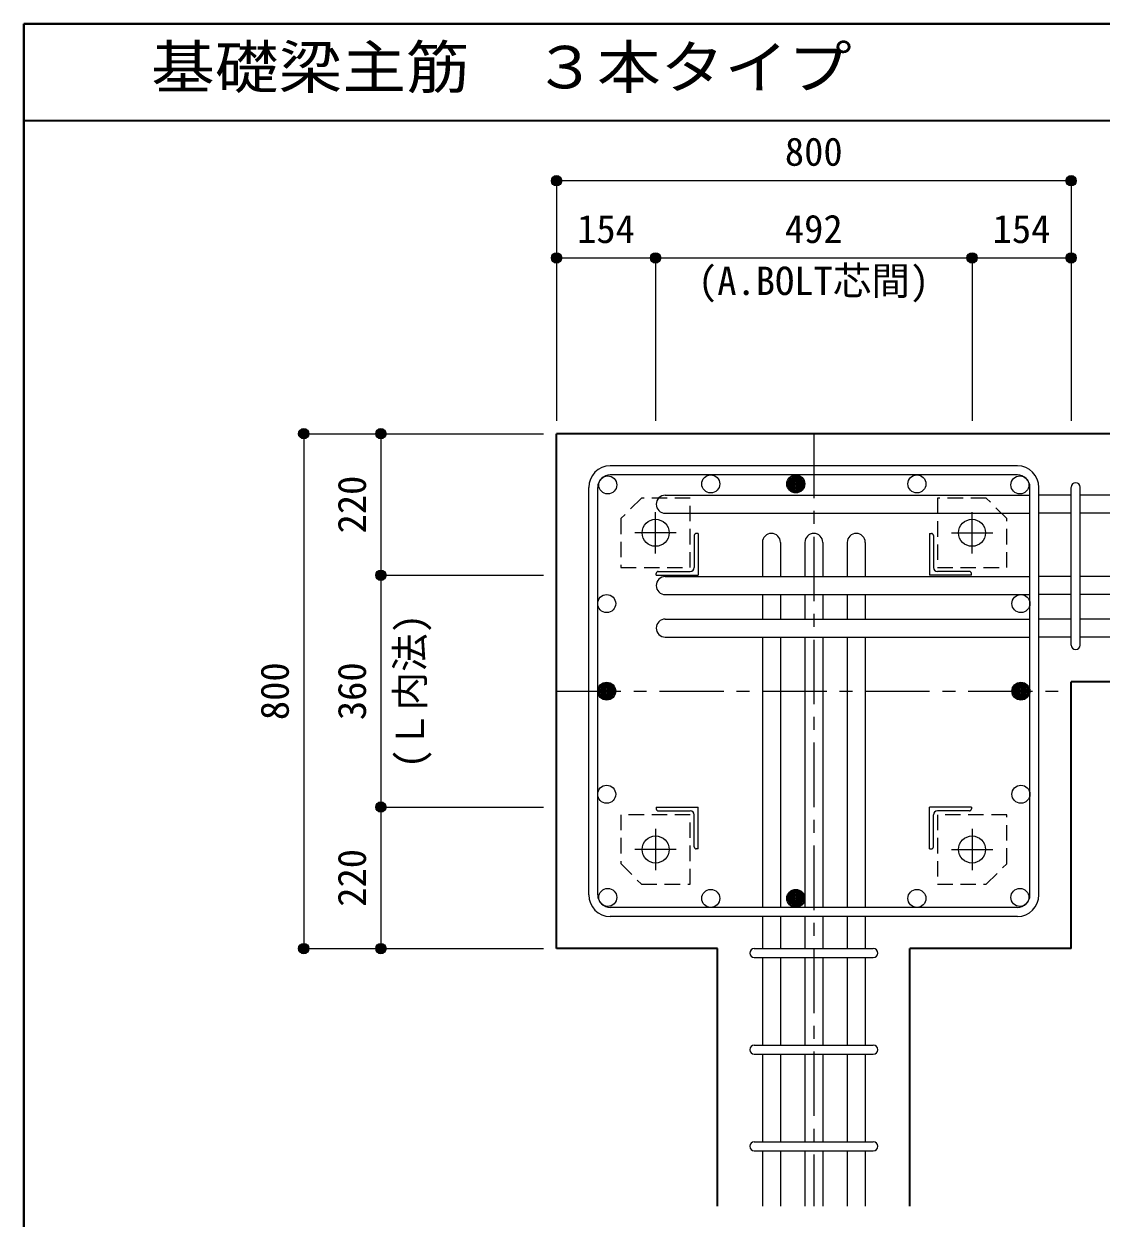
# Model space of a CAD drawing. Units: millimetres at full size, sheet at 1:20. Extents: x -3982 to 3969, y -2797 to 2801.
# Drawn here: x -3982 to -2307, y 945 to 2801 of the extents above; entities that cross this region are included whole.
import ezdxf
from ezdxf.enums import TextEntityAlignment as Align

# ---------------------------------------------------------------- set-up
doc = ezdxf.new("R2010")
doc.units = ezdxf.units.MM
doc.header["$LTSCALE"] = 20
doc.header["$PDMODE"] = 32
doc.header["$PDSIZE"] = 12
doc.linetypes.add('CHAIN1', pattern=[8, 5, -1, 1, -1])
doc.linetypes.add('DASHED1', pattern=[1.8, 1.2, -0.6])
for name, color, linetype, lineweight in [('6-1_躯体線', 2, 'Continuous', 35), ('6-2_A.Bolt_', 4, 'Continuous', 9), ('6-3_柱型主筋', 4, 'Continuous', 9), ('6-4_フープ', 7, 'Continuous', 18), ('6-5_梁主筋', 7, 'Continuous', 18), ('6-6_S.T.P.', 7, 'Continuous', 18), ('6-7_文字', 7, 'Continuous', 18), ('6-9', 4, 'DASHED1', 9), ('6-D_寸法', 4, 'Continuous', 9), ('F-0_枠', 6, 'Continuous', 40)]:
    doc.layers.add(name, color=color, linetype=linetype, lineweight=lineweight)
doc.styles.add('ＭＳ ゴシック', font='')
doc.styles.get('ＭＳ ゴシック').set_extended_font_data('MS Gothic')

msp = doc.modelspace()

# ---------------------------------------------------------------- linework, layer by layer
at = {"layer": '6-1_躯体線'}
for p, q in [((-3153.87, 1364.12), (-3153.87, 2164.12)), ((-1953.87, 2164.12), (-3153.87, 2164.12)), ((-2353.87, 1364.12), (-2353.87, 1778.62)), ((-1953.87, 1778.62), (-2353.87, 1778.62)), ((-2903.37, 1364.12), (-3153.87, 1364.12)), ((-2903.37, 964.12), (-2903.37, 1364.12)), ((-2604.37, 964.12), (-2604.37, 1364.12)), ((-2353.87, 1364.12), (-2604.37, 1364.12))]:
    msp.add_line(p, q, dxfattribs=at)
at = {"layer": '6-2_A.Bolt_', "linetype": 'CHAIN1'}
for p, q in [((-2999.87, 1977.92), (-2999.87, 2042.42)), ((-2507.87, 1977.92), (-2507.87, 2042.42)), ((-2967.67, 2010.12), (-3032.17, 2010.12)), ((-2540.07, 2010.12), (-2475.57, 2010.12)), ((-2999.87, 1550.32), (-2999.87, 1485.82)), ((-2507.87, 1550.32), (-2507.87, 1485.82)), ((-2967.67, 1518.13), (-3032.17, 1518.13)), ((-2540.07, 1518.12), (-2475.57, 1518.12))]:
    msp.add_line(p, q, dxfattribs=at)
at = {"layer": '6-2_A.Bolt_'}
for p, q in [((-2939.87, 2006.12), (-2939.87, 1956.12)), ((-2933.87, 2009.13), (-2936.87, 2009.13)), ((-2933.87, 2009.13), (-2933.87, 1944.13)), ((-2573.87, 2009.12), (-2573.87, 1944.12)), ((-2573.87, 2009.12), (-2570.87, 2009.12)), ((-2567.87, 2006.12), (-2567.87, 1956.12)), ((-2995.87, 1950.12), (-2945.87, 1950.12)), ((-2511.87, 1950.12), (-2561.87, 1950.12)), ((-2998.87, 1944.13), (-2998.87, 1947.12)), ((-2998.87, 1944.13), (-2933.87, 1944.13)), ((-2508.87, 1944.12), (-2573.87, 1944.12)), ((-2508.87, 1944.12), (-2508.87, 1947.12)), ((-2998.87, 1584.13), (-2933.87, 1584.13)), ((-2998.87, 1584.13), (-2998.87, 1581.13)), ((-2995.87, 1578.13), (-2945.87, 1578.13)), ((-2933.87, 1519.13), (-2933.87, 1584.13)), ((-2508.87, 1584.12), (-2573.87, 1584.12)), ((-2573.87, 1519.12), (-2573.87, 1584.12)), ((-2511.87, 1578.12), (-2561.87, 1578.12)), ((-2508.87, 1584.12), (-2508.87, 1581.12)), ((-2939.87, 1522.12), (-2939.87, 1572.12)), ((-2567.87, 1522.12), (-2567.87, 1572.12)), ((-2933.87, 1519.13), (-2936.87, 1519.13)), ((-2573.87, 1519.12), (-2570.87, 1519.12))]:
    msp.add_line(p, q, dxfattribs=at)
at = {"layer": '6-2_A.Bolt_', "color": 3, "lineweight": 25}
for centre in [(-2999.87, 2010.12), (-2507.87, 2010.12), (-2999.87, 1518.13), (-2507.87, 1518.12)]:
    msp.add_circle(centre, 21, dxfattribs=at)
at = {"layer": '6-2_A.Bolt_'}
for centre, radius, start, end in [((-2936.87, 2006.12), 3, 90, 180), ((-2570.87, 2006.12), 3, 0, 90), ((-2995.87, 1947.12), 3, 90, 180), ((-2945.87, 1956.12), 6, 270, 0), ((-2561.87, 1956.12), 6, 180, 270), ((-2511.87, 1947.12), 3, 0, 90), ((-2995.87, 1581.13), 3, 180, 270), ((-2945.87, 1572.12), 6, 0, 90), ((-2561.87, 1572.12), 6, 90, 180), ((-2511.87, 1581.12), 3, 270, 0), ((-2936.87, 1522.12), 3, 180, 270), ((-2570.87, 1522.12), 3, 270, 0)]:
    msp.add_arc(centre, radius, start, end, dxfattribs=at)
at = {"layer": '6-3_柱型主筋', "color": 3, "lineweight": 25}
for centre in [(-3074.26, 2084.51), (-2914.06, 2086.12), (-2593.67, 2086.12), (-2433.48, 2084.51), (-3075.87, 1900.12), (-2431.87, 1900.12), (-3075.87, 1603.93), (-2431.87, 1603.93), (-3074.26, 1443.74), (-2914.06, 1442.12), (-2593.67, 1442.12), (-2433.48, 1443.74)]:
    msp.add_circle(centre, 14, dxfattribs=at)
at = {"layer": '6-3_柱型主筋'}
for centre, radius in [((-2781.87, 2086.12), 14), ((-2781.87, 2086.12), 12.5), ((-2781.87, 2086.12), 11), ((-2781.87, 2086.12), 9.5), ((-2781.87, 2086.12), 8), ((-2781.87, 2086.12), 6.5), ((-2781.87, 2086.12), 5), ((-2781.87, 2086.12), 3.5), ((-2781.87, 2086.12), 2), ((-2781.87, 2086.12), 0.5), ((-3075.87, 1764.12), 14), ((-3075.87, 1764.12), 12.5), ((-3075.87, 1764.12), 11), ((-3075.87, 1764.12), 9.5), ((-3075.87, 1764.12), 8), ((-3075.87, 1764.12), 6.5), ((-3075.87, 1764.12), 5), ((-3075.87, 1764.12), 3.5), ((-3075.87, 1764.12), 2), ((-3075.87, 1764.12), 0.5), ((-2431.87, 1764.12), 14), ((-2431.87, 1764.12), 12.5), ((-2431.87, 1764.12), 11), ((-2431.87, 1764.12), 9.5), ((-2431.87, 1764.12), 8), ((-2431.87, 1764.12), 6.5), ((-2431.87, 1764.12), 5), ((-2431.87, 1764.12), 3.5), ((-2431.87, 1764.12), 2), ((-2431.87, 1764.12), 0.5), ((-2781.87, 1442.12), 14), ((-2781.87, 1442.12), 12.5), ((-2781.87, 1442.12), 11), ((-2781.87, 1442.12), 9.5), ((-2781.87, 1442.12), 8), ((-2781.87, 1442.12), 6.5), ((-2781.87, 1442.12), 5), ((-2781.87, 1442.12), 3.5), ((-2781.87, 1442.12), 2), ((-2781.87, 1442.12), 0.5)]:
    msp.add_circle(centre, radius, dxfattribs=at)
at = {"layer": '6-4_フープ'}
for p, q in [((-2437.37, 2114.12), (-3070.37, 2114.12)), ((-2437.37, 2100.12), (-3070.37, 2100.12)), ((-3103.87, 1447.62), (-3103.87, 2080.62)), ((-3089.87, 1447.62), (-3089.87, 2080.62)), ((-2417.87, 1447.62), (-2417.87, 2080.62)), ((-2403.87, 1447.62), (-2403.87, 2080.62)), ((-2437.37, 1428.12), (-3070.37, 1428.12)), ((-2437.37, 1414.12), (-3070.37, 1414.12))]:
    msp.add_line(p, q, dxfattribs=at)
for centre, radius, start, end in [((-3070.37, 2080.62), 33.5, 90, 180), ((-3070.37, 2080.62), 19.5, 90, 180), ((-2437.37, 2080.62), 33.5, 0, 90), ((-2437.37, 2080.62), 19.5, 0, 90), ((-3070.37, 1447.62), 33.5, 180, 270), ((-3070.37, 1447.62), 19.5, 180, 270), ((-2437.37, 1447.62), 33.5, 270, 0), ((-2437.37, 1447.62), 19.5, 270, 0)]:
    msp.add_arc(centre, radius, start, end, dxfattribs=at)
at = {"layer": '6-5_梁主筋'}
for p, q in [((-2984.87, 2068.51), (-2417.87, 2068.51)), ((-2353.87, 2068.51), (-2403.87, 2068.51)), ((-2203.87, 2068.51), (-2339.87, 2068.51)), ((-2984.87, 2040.51), (-2417.87, 2040.51)), ((-2353.87, 2040.51), (-2403.87, 2040.51)), ((-2203.87, 2040.51), (-2339.87, 2040.51)), ((-2833.87, 1995.13), (-2833.87, 1942.12)), ((-2805.87, 1995.13), (-2805.87, 1942.12)), ((-2767.87, 1995.13), (-2767.87, 1942.12)), ((-2739.87, 1995.13), (-2739.87, 1942.12)), ((-2701.87, 1995.13), (-2701.87, 1942.12)), ((-2673.87, 1995.13), (-2673.87, 1942.12)), ((-2984.87, 1942.12), (-2417.87, 1942.12)), ((-2353.87, 1942.12), (-2403.87, 1942.12)), ((-2203.87, 1942.12), (-2339.87, 1942.12)), ((-2984.87, 1914.12), (-2417.87, 1914.12)), ((-2833.87, 1914.12), (-2833.87, 1876.12)), ((-2805.87, 1914.12), (-2805.87, 1876.12)), ((-2767.87, 1914.12), (-2767.87, 1876.12)), ((-2739.87, 1914.12), (-2739.87, 1876.12)), ((-2701.87, 1914.12), (-2701.87, 1876.12)), ((-2673.87, 1914.12), (-2673.87, 1876.12)), ((-2353.87, 1914.12), (-2403.87, 1914.12)), ((-2203.87, 1914.12), (-2339.87, 1914.12)), ((-2984.87, 1876.12), (-2417.87, 1876.12)), ((-2353.87, 1876.12), (-2403.87, 1876.12)), ((-2203.87, 1876.12), (-2339.87, 1876.12)), ((-2984.87, 1848.12), (-2417.87, 1848.12)), ((-2833.87, 1848.12), (-2833.87, 1428.12)), ((-2805.87, 1848.12), (-2805.87, 1428.12)), ((-2767.87, 1848.12), (-2767.87, 1428.12)), ((-2739.87, 1848.12), (-2739.87, 1428.12)), ((-2701.87, 1848.12), (-2701.87, 1428.12)), ((-2673.87, 1848.12), (-2673.87, 1428.12)), ((-2353.87, 1848.12), (-2403.87, 1848.12)), ((-2203.87, 1848.12), (-2339.87, 1848.12)), ((-2833.87, 1414.12), (-2833.87, 1364.12)), ((-2805.87, 1414.12), (-2805.87, 1364.12)), ((-2767.87, 1414.12), (-2767.87, 1364.12)), ((-2739.87, 1414.12), (-2739.87, 1364.12)), ((-2701.87, 1414.12), (-2701.87, 1364.12)), ((-2673.87, 1414.12), (-2673.87, 1364.12)), ((-2833.87, 1350.12), (-2833.87, 1214.12)), ((-2805.87, 1350.12), (-2805.87, 1214.12)), ((-2767.87, 1350.12), (-2767.87, 1214.12)), ((-2739.87, 1350.12), (-2739.87, 1214.12)), ((-2701.87, 1350.12), (-2701.87, 1214.12)), ((-2673.87, 1350.12), (-2673.87, 1214.12)), ((-2833.87, 1200.12), (-2833.87, 1064.12)), ((-2805.87, 1200.12), (-2805.87, 1064.12)), ((-2767.87, 1200.12), (-2767.87, 1064.12)), ((-2739.87, 1200.12), (-2739.87, 1064.12)), ((-2701.87, 1200.12), (-2701.87, 1064.12)), ((-2673.87, 1200.12), (-2673.87, 1064.12)), ((-2833.87, 1050.12), (-2833.87, 964.12)), ((-2805.87, 1050.12), (-2805.87, 964.12)), ((-2767.87, 1050.12), (-2767.87, 964.12)), ((-2739.87, 1050.12), (-2739.87, 964.12)), ((-2701.87, 1050.12), (-2701.87, 964.12)), ((-2673.87, 1050.12), (-2673.87, 964.12))]:
    msp.add_line(p, q, dxfattribs=at)
for centre, start, end in [((-2984.87, 2054.51), 90, 180), ((-2984.87, 2054.51), 180, 270), ((-2819.87, 1995.13), 90, 180), ((-2819.87, 1995.13), 0, 90), ((-2753.87, 1995.13), 90, 180), ((-2753.87, 1995.13), 0, 90), ((-2687.87, 1995.13), 90, 180), ((-2687.87, 1995.13), 0, 90), ((-2984.87, 1928.12), 90, 180), ((-2984.87, 1928.12), 180, 270), ((-2984.87, 1862.12), 90, 180), ((-2984.87, 1862.12), 180, 270)]:
    msp.add_arc(centre, 14, start, end, dxfattribs=at)
at = {"layer": '6-6_S.T.P.'}
for p, q in [((-2353.87, 1835.62), (-2353.87, 2080.62)), ((-2353.87, 1835.62), (-2353.87, 2080.62)), ((-2353.87, 1835.62), (-2353.87, 2080.62)), ((-2353.87, 1835.62), (-2353.87, 2080.62)), ((-2339.87, 1835.62), (-2339.87, 2080.62)), ((-2339.87, 1835.62), (-2339.87, 2080.62)), ((-2339.87, 1835.62), (-2339.87, 2080.62)), ((-2339.87, 1835.62), (-2339.87, 2080.62)), ((-2846.37, 1364.12), (-2661.37, 1364.12)), ((-2846.37, 1350.12), (-2661.37, 1350.12)), ((-2846.37, 1214.12), (-2661.37, 1214.12)), ((-2846.37, 1200.12), (-2661.37, 1200.12)), ((-2846.37, 1064.12), (-2661.37, 1064.12)), ((-2846.37, 1050.12), (-2661.37, 1050.12))]:
    msp.add_line(p, q, dxfattribs=at)
for centre, start, end in [((-2346.87, 2081.01), 0, 180), ((-2346.87, 2081.01), 0, 180), ((-2346.87, 2081.01), 0, 180), ((-2346.87, 2081.01), 0, 180), ((-2346.87, 1835.62), 180, 0), ((-2346.87, 1835.62), 180, 0), ((-2346.87, 1835.62), 180, 0), ((-2346.87, 1835.62), 180, 0), ((-2846.37, 1357.12), 90, 270), ((-2846.37, 1357.12), 90, 270), ((-2846.37, 1357.12), 90, 270), ((-2846.37, 1357.12), 90, 270), ((-2661.37, 1357.12), 270, 90), ((-2661.37, 1357.12), 270, 90), ((-2661.37, 1357.12), 270, 90), ((-2661.37, 1357.12), 270, 90), ((-2846.37, 1207.12), 90, 270), ((-2661.37, 1207.12), 270, 90), ((-2846.37, 1057.12), 90, 270), ((-2661.37, 1057.12), 270, 90)]:
    msp.add_arc(centre, 7, start, end, dxfattribs=at)
at = {"layer": '6-9'}
for p, q in [((-2945.87, 1572.12), (-3053.87, 1572.12)), ((-2945.87, 1464.13), (-2945.87, 1572.12)), ((-2561.87, 1572.12), (-2561.87, 1464.12)), ((-2453.87, 1572.12), (-2561.87, 1572.12))]:
    msp.add_line(p, q, dxfattribs=at)
msp.add_lwpolyline([(-3053.87, 2032.12), (-3053.87, 1956.12), (-2945.87, 1956.12), (-2945.87, 2064.12), (-3021.87, 2064.12)], close=True, dxfattribs=at)
for points in [[(-2453.87, 1956.12), (-2453.87, 2032.12), (-2485.87, 2064.12), (-2561.87, 2064.12)], [(-2561.87, 2064.12), (-2561.87, 1956.12), (-2453.87, 1956.12)], [(-3053.87, 1572.12), (-3053.87, 1496.13), (-3021.87, 1464.13), (-2945.87, 1464.13)], [(-2561.87, 1464.12), (-2485.87, 1464.12), (-2453.87, 1496.12), (-2453.87, 1572.12)]]:
    msp.add_lwpolyline(points, dxfattribs=at)
at = {"layer": '6-D_寸法'}
for p, q in [((-2353.87, 2557.15), (-3153.87, 2557.15)), ((-2353.87, 2557.15), (-2353.87, 2437.15)), ((-3153.87, 2437.15), (-2999.87, 2437.15)), ((-2999.87, 2437.15), (-2999.87, 2184.12)), ((-2507.87, 2437.15), (-2507.87, 2184.12)), ((-2353.87, 2437.15), (-2353.87, 2184.12)), ((-3546.89, 2164.12), (-3426.89, 2164.12)), ((-3546.89, 2164.12), (-3546.89, 1364.12)), ((-3426.89, 2164.12), (-3173.87, 2164.12)), ((-3426.89, 2164.12), (-3426.89, 1944.13)), ((-3426.89, 1944.13), (-3173.87, 1944.13)), ((-3426.89, 1944.13), (-3426.89, 1584.13)), ((-3426.89, 1584.13), (-3173.87, 1584.13)), ((-3426.89, 1584.13), (-3426.89, 1364.12))]:
    msp.add_line(p, q, dxfattribs=at)
at = {"layer": '6-D_寸法', "linetype": 'CHAIN1'}
for p, q in [((-2753.87, 2164.12), (-2753.87, 964.12)), ((-3153.87, 1764.12), (-2353.87, 1764.12))]:
    msp.add_line(p, q, dxfattribs=at)
at = {"layer": '6-D_寸法'}
for points in [[(-3153.87, 2557.15), (-3153.87, 2437.15), (-3153.87, 2184.12)], [(-2999.87, 2437.15), (-2507.87, 2437.15), (-2353.87, 2437.15)], [(-3546.89, 1364.12), (-3426.89, 1364.12), (-3173.87, 1364.12)]]:
    msp.add_lwpolyline(points, dxfattribs=at)
for centre, radius in [((-3153.87, 2557.15), 8), ((-3153.87, 2557.15), 7.2), ((-3153.87, 2557.15), 6.4), ((-3153.87, 2557.15), 5.6), ((-3153.87, 2557.15), 4.8), ((-3153.87, 2557.15), 4), ((-3153.87, 2557.15), 3.2), ((-2353.87, 2557.15), 8), ((-2353.87, 2557.15), 7.2), ((-2353.87, 2557.15), 6.4), ((-2353.87, 2557.15), 5.6), ((-2353.87, 2557.15), 4.8), ((-2353.87, 2557.15), 4), ((-2353.87, 2557.15), 3.2), ((-3153.87, 2557.15), 2.4), ((-3153.87, 2557.15), 1.6), ((-3153.87, 2557.15), 0.8), ((-2353.87, 2557.15), 2.4), ((-2353.87, 2557.15), 1.6), ((-2353.87, 2557.15), 0.8), ((-3153.87, 2437.15), 8), ((-3153.87, 2437.15), 7.2), ((-3153.87, 2437.15), 6.4), ((-3153.87, 2437.15), 5.6), ((-3153.87, 2437.15), 4.8), ((-3153.87, 2437.15), 4), ((-3153.87, 2437.15), 3.2), ((-3153.87, 2437.15), 2.4), ((-3153.87, 2437.15), 1.6), ((-3153.87, 2437.15), 0.8), ((-2999.87, 2437.15), 8), ((-2999.87, 2437.15), 7.2), ((-2999.87, 2437.15), 6.4), ((-2999.87, 2437.15), 5.6), ((-2999.87, 2437.15), 4.8), ((-2999.87, 2437.15), 4), ((-2999.87, 2437.15), 3.2), ((-2999.87, 2437.15), 2.4), ((-2999.87, 2437.15), 1.6), ((-2999.87, 2437.15), 0.8), ((-2507.87, 2437.15), 8), ((-2507.87, 2437.15), 7.2), ((-2507.87, 2437.15), 6.4), ((-2507.87, 2437.15), 5.6), ((-2507.87, 2437.15), 4.8), ((-2507.87, 2437.15), 4), ((-2507.87, 2437.15), 3.2), ((-2507.87, 2437.15), 2.4), ((-2507.87, 2437.15), 1.6), ((-2507.87, 2437.15), 0.8), ((-2353.87, 2437.15), 8), ((-2353.87, 2437.15), 7.2), ((-2353.87, 2437.15), 6.4), ((-2353.87, 2437.15), 5.6), ((-2353.87, 2437.15), 4.8), ((-2353.87, 2437.15), 4), ((-2353.87, 2437.15), 3.2), ((-2353.87, 2437.15), 2.4), ((-2353.87, 2437.15), 1.6), ((-2353.87, 2437.15), 0.8), ((-3546.89, 2164.12), 8), ((-3546.89, 2164.12), 7.2), ((-3426.89, 2164.12), 8), ((-3426.89, 2164.12), 7.2), ((-3546.89, 2164.12), 6.4), ((-3546.89, 2164.12), 5.6), ((-3546.89, 2164.12), 4.8), ((-3546.89, 2164.12), 4), ((-3546.89, 2164.12), 3.2), ((-3546.89, 2164.12), 2.4), ((-3546.89, 2164.12), 1.6), ((-3546.89, 2164.12), 0.8), ((-3426.89, 2164.12), 6.4), ((-3426.89, 2164.12), 5.6), ((-3426.89, 2164.12), 4.8), ((-3426.89, 2164.12), 4), ((-3426.89, 2164.12), 3.2), ((-3426.89, 2164.12), 2.4), ((-3426.89, 2164.12), 1.6), ((-3426.89, 2164.12), 0.8), ((-3426.89, 1944.13), 8), ((-3426.89, 1944.13), 7.2), ((-3426.89, 1944.13), 6.4), ((-3426.89, 1944.13), 5.6), ((-3426.89, 1944.13), 4.8), ((-3426.89, 1944.13), 4), ((-3426.89, 1944.13), 3.2), ((-3426.89, 1944.13), 2.4), ((-3426.89, 1944.13), 1.6), ((-3426.89, 1944.13), 0.8), ((-3426.89, 1584.13), 8), ((-3426.89, 1584.13), 7.2), ((-3426.89, 1584.13), 6.4), ((-3426.89, 1584.13), 5.6), ((-3426.89, 1584.13), 4.8), ((-3426.89, 1584.13), 4), ((-3426.89, 1584.13), 3.2), ((-3426.89, 1584.13), 2.4), ((-3426.89, 1584.13), 1.6), ((-3426.89, 1584.13), 0.8), ((-3546.89, 1364.12), 8), ((-3546.89, 1364.12), 7.2), ((-3546.89, 1364.12), 6.4), ((-3546.89, 1364.12), 5.6), ((-3546.89, 1364.12), 4.8), ((-3546.89, 1364.12), 4), ((-3546.89, 1364.12), 3.2), ((-3546.89, 1364.12), 2.4), ((-3546.89, 1364.12), 1.6), ((-3546.89, 1364.12), 0.8), ((-3426.89, 1364.12), 8), ((-3426.89, 1364.12), 7.2), ((-3426.89, 1364.12), 6.4), ((-3426.89, 1364.12), 5.6), ((-3426.89, 1364.12), 4.8), ((-3426.89, 1364.12), 4), ((-3426.89, 1364.12), 3.2), ((-3426.89, 1364.12), 2.4), ((-3426.89, 1364.12), 1.6), ((-3426.89, 1364.12), 0.8)]:
    msp.add_circle(centre, radius, dxfattribs=at)
at = {"layer": '6-D_寸法', "color": 7}
for p in [(-3153.87, 2557.15), (-2353.87, 2557.15), (-3153.87, 2437.15), (-2999.87, 2437.15), (-2507.87, 2437.15), (-2353.87, 2437.15), (-3546.89, 2164.12), (-3426.89, 2164.12), (-3426.89, 1944.13), (-3426.89, 1584.13), (-3546.89, 1364.12), (-3426.89, 1364.12)]:
    msp.add_point(p, dxfattribs=at)
at = {"layer": 'F-0_枠'}
for q in [(3969.4, 2800.77), (-3981.92, -2796.83)]:
    msp.add_line((-3981.92, 2800.77), q, dxfattribs=at)
at = {"layer": 'F-0_枠', "color": 2, "lineweight": 35}
msp.add_line((-3981.92, 2650.77), (2482.4, 2650.77), dxfattribs=at)

# ---------------------------------------------------------------- texts
at = {"layer": '6-7_文字', "color": 2, "style": 'ＭＳ ゴシック', "width": 1.1}
msp.add_text('\u3000\u3000基礎梁主筋\u3000３本タイプ', height=65.98, dxfattribs=at).set_placement((-3981.92, 2680.77), align=Align.BOTTOM_LEFT)
at = {"layer": '6-D_寸法', "style": 'ＭＳ ゴシック'}
for s, p in [('800', (-2798.87, 2567.15)), ('154', (-3121.87, 2447.15)), ('492', (-2798.87, 2447.15)), ('154', (-2475.87, 2447.15)), ('(A.BOLT芯間)', (-2933.87, 2366.42))]:
    msp.add_text(s, height=43.99, dxfattribs=at).set_placement(p, align=Align.BOTTOM_LEFT)
for s, p in [('220', (-3436.89, 2009.12)), ('(Ｌ内法)', (-3346.68, 1644.13)), ('800', (-3556.89, 1719.12)), ('360', (-3436.89, 1719.13)), ('220', (-3436.89, 1429.12))]:
    msp.add_text(s, height=43.99, rotation=90, dxfattribs=at).set_placement(p, align=Align.BOTTOM_LEFT)

doc.saveas('drawing.dxf')
